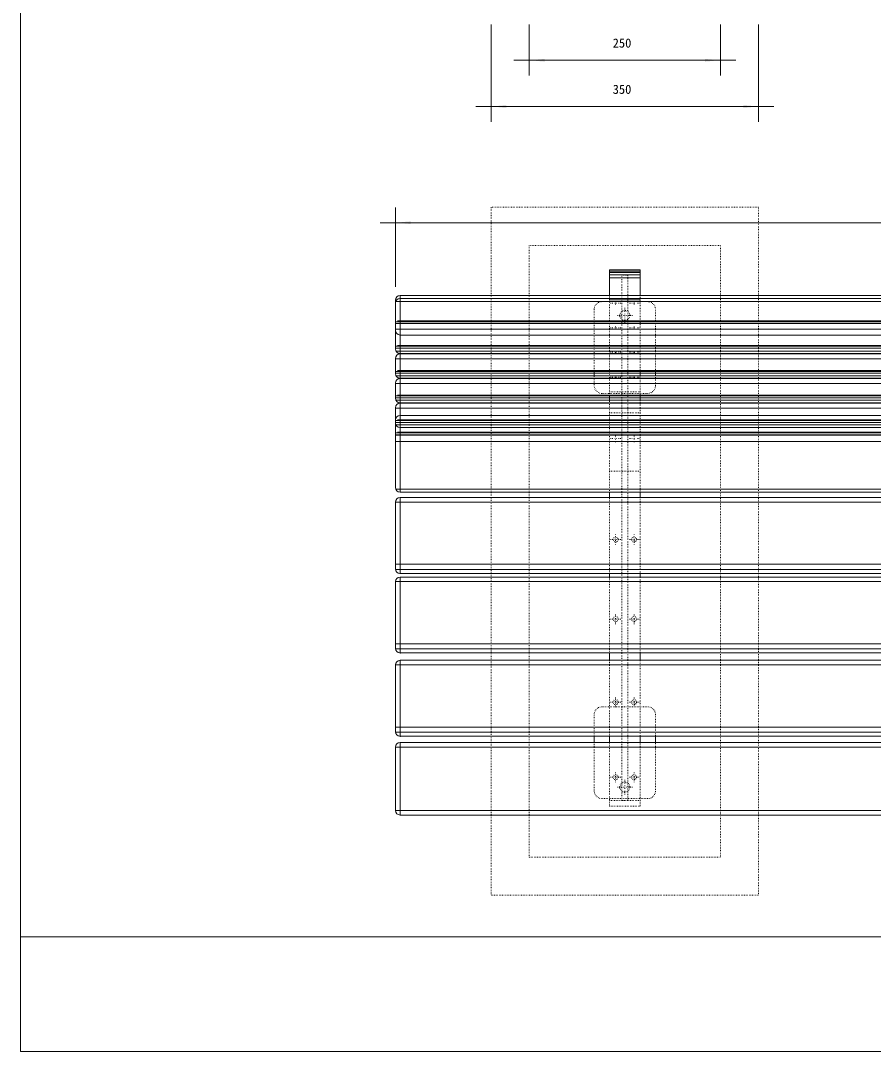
# Model space of a CAD drawing. Units: millimetres, scale not verified. Extents: x -1950 to 1950, y -1375 to 1375.
# Drawn here: x -1950 to -835, y -1375 to -27 of the extents above; entities that cross this region are included whole.
import ezdxf
from ezdxf.enums import TextEntityAlignment as Align

# ---------------------------------------------------------------- set-up
doc = ezdxf.new("R2010")
doc.units = ezdxf.units.MM
doc.header["$LTSCALE"] = 10
doc.linetypes.add('USER5', pattern=[0.208282, 0.069427, -0.138855])
doc.layers.add('0-1_IMPORTED', color=30, linetype='Continuous', lineweight=18)
doc.styles.add('ＭＳ ゴシック', font='')
doc.styles.get('ＭＳ ゴシック').set_extended_font_data('MS Gothic')

msp = doc.modelspace()

# ---------------------------------------------------------------- linework, layer by layer
at = {"layer": '0-1_IMPORTED', "color": 1}
for p, q in [((-1334.73, -31.64), (-1334.73, -159)), ((-1284.73, -31.64), (-1284.73, -98.49)), ((-1034.73, -31.64), (-1034.73, -98.49)), ((-984.73, -31.64), (-984.73, -159)), ((-1304.73, -78.49), (-1284.73, -78.49)), ((-1284.73, -78.49), (-1034.73, -78.49)), ((-1034.73, -78.49), (-1014.73, -78.49)), ((-1354.73, -139), (-1334.73, -139)), ((-1334.73, -139), (-984.73, -139)), ((-984.73, -139), (-964.73, -139)), ((-1459.73, -375), (-1459.73, -271)), ((-1479.73, -291), (-1459.73, -291)), ((-1459.73, -291), (40.27, -291)), ((-1139.73, -354.23), (-1179.73, -354.23)), ((-1139.73, -356.23), (-1179.73, -356.23)), ((-1139.73, -359.23), (-1179.73, -359.23)), ((-1139.73, -363.23), (-1179.73, -363.23))]:
    msp.add_line(p, q, dxfattribs=at)
at = {"layer": '0-1_IMPORTED'}
for p, q in [((-1453.73, -386.33), (34.27, -386.33)), ((-1453.73, -386.33), (-1453.73, -462.6)), ((-1453.73, -390.11), (34.27, -390.11)), ((-1459.73, -431.9), (-1459.73, -392.33)), ((-1459.73, -456.19), (-1459.73, -396.11)), ((-1459.7, -394.07), (40.25, -394.07)), ((-1179.73, -391.88), (-1139.73, -391.88)), ((-1459.87, -430.41), (40.09, -430.41)), ((-1459.7, -422.86), (40.25, -422.86)), ((-1458.6, -420.48), (39.15, -420.48)), ((-1457.04, -419.29), (37.59, -419.29)), ((34.27, -437.9), (-1453.73, -437.9)), ((-1459.7, -455.13), (40.25, -455.13)), ((-1458.6, -452.69), (39.15, -452.69)), ((-1457.04, -451.47), (37.59, -451.47)), ((-1459.73, -488.38), (-1459.73, -468.6)), ((-1459.03, -459), (39.58, -459)), ((-1459.03, -469.07), (40.27, -469.07)), ((34.27, -462.19), (-1453.73, -462.19)), ((-1453.73, -462.6), (34.27, -462.6)), ((-1453.73, -462.6), (-1453.73, -494.38)), ((-1457.04, -484.26), (37.59, -484.26)), ((-1453.73, -483.47), (-1453.73, -555.54)), ((-1199.73, -484.58), (-1199.73, -490.58)), ((-1139.73, -484.58), (-1139.73, -490.58)), ((-1119.73, -484.58), (-1119.73, -490.58)), ((-1459.7, -487.84), (40.25, -487.84)), ((-1459.7, -491.11), (39.62, -491.11)), ((-1458.6, -485.46), (39.15, -485.46)), ((34.27, -494.38), (-1453.73, -494.38)), ((-1453.73, -494.77), (34.27, -494.77)), ((-1453.73, -494.77), (-1453.73, -526.55)), ((-1459.73, -520.55), (-1459.73, -500.77)), ((-1459.03, -501.24), (40.27, -501.24)), ((-1459.7, -520.01), (40.25, -520.01)), ((-1459.7, -523.28), (39.62, -523.28)), ((-1458.6, -517.63), (39.15, -517.63)), ((-1457.04, -516.44), (37.59, -516.44)), ((-1179.73, -518.49), (-1179.73, -524.49)), ((-1139.73, -518.49), (-1139.73, -524.49)), ((-1459.73, -552.85), (-1459.73, -533.07)), ((-1459.03, -533.55), (40.27, -533.55)), ((34.27, -526.55), (-1453.73, -526.55)), ((-1453.73, -527.07), (34.27, -527.07)), ((-1453.73, -527.07), (-1453.73, -558.85)), ((-1453.73, -527.94), (-1453.73, -558.85)), ((-1459.73, -637.32), (-1459.73, -549.21)), ((-1459.7, -552.31), (40.25, -552.31)), ((-1459.03, -549.69), (40.27, -549.69)), ((-1458.6, -549.93), (39.15, -549.93)), ((-1457.04, -548.74), (37.59, -548.74)), ((-1453.73, -543.21), (34.27, -543.21)), ((-1453.73, -544.08), (-1453.73, -575)), ((-1459.7, -555.58), (39.62, -555.58)), ((-1458.6, -566.07), (39.15, -566.07)), ((-1457.04, -564.88), (37.59, -564.88)), ((34.27, -558.85), (-1453.73, -558.85)), ((-1453.73, -559.54), (-1453.73, -643.32)), ((40.27, -568.83), (-1459.73, -568.83)), ((40.27, -577.28), (-1459.73, -577.28)), ((-1459.7, -568.45), (40.25, -568.45)), ((-1459.7, -639.71), (39.62, -639.71)), ((34.27, -643.32), (-1453.73, -643.32)), ((-1179.73, -643.32), (-1179.73, -650.54)), ((-1139.73, -643.32), (-1139.73, -650.54)), ((-1459.73, -743.9), (-1459.73, -656.54)), ((-1459.7, -656.54), (40.25, -656.54)), ((-1453.73, -650.54), (34.27, -650.54)), ((-1453.73, -650.54), (-1453.73, -750.42)), ((40.25, -737.84), (-1459.73, -737.84)), ((-1459.7, -744.44), (40.25, -744.44)), ((34.27, -749.9), (-1453.73, -749.9)), ((-1453.73, -754.46), (34.27, -754.46)), ((-1453.73, -754.46), (-1453.73, -854.35)), ((-1179.73, -749.9), (-1179.73, -754.46)), ((-1139.73, -749.9), (-1139.73, -754.46)), ((-1459.73, -847.82), (-1459.73, -760.46)), ((-1459.7, -760.46), (40.25, -760.46)), ((40.25, -841.77), (-1459.73, -841.77)), ((-1459.7, -848.37), (40.25, -848.37)), ((34.27, -853.82), (-1453.73, -853.82)), ((-1179.73, -853.82), (-1179.73, -863.45)), ((-1139.73, -853.82), (-1139.73, -863.45)), ((-1459.73, -956.81), (-1459.73, -869.45)), ((-1459.7, -869.45), (40.25, -869.45)), ((-1453.73, -863.45), (34.27, -863.45)), ((-1453.73, -863.45), (-1453.73, -963.34)), ((40.25, -950.76), (-1459.73, -950.76)), ((-1459.7, -957.36), (40.25, -957.36)), ((34.27, -962.81), (-1453.73, -962.81)), ((-1199.73, -962.81), (-1199.73, -970.94)), ((-1179.73, -962.81), (-1179.73, -970.94)), ((-1139.73, -962.81), (-1139.73, -970.94)), ((-1119.73, -962.81), (-1119.73, -970.94)), ((-1459.73, -1059.81), (-1459.73, -976.94)), ((-1459.7, -976.94), (40.25, -976.94)), ((-1453.73, -970.94), (34.27, -970.94)), ((-1453.73, -970.94), (-1453.73, -1065.79)), ((-1459.7, -1059.81), (40.25, -1059.81)), ((34.27, -1065.81), (-1453.73, -1065.81)), ((-1950, -1225), (1950, -1225))]:
    msp.add_line(p, q, dxfattribs=at)
at = {"layer": '0-1_IMPORTED', "linetype": 'USER5'}
for p, q in [((-1199.73, -404.28), (-1199.73, -504.28)), ((-1129.73, -394.28), (-1189.73, -394.28)), ((-1119.73, -504.28), (-1119.73, -404.28)), ((-1139.73, -512.1), (-1179.73, -512.1)), ((-1189.73, -514.28), (-1129.73, -514.28)), ((-1179.73, -539.55), (-1139.73, -539.55)), ((-1179.73, -616.17), (-1139.73, -616.17)), ((-1189.73, -924.3), (-1129.73, -924.3)), ((-1199.73, -1034.3), (-1199.73, -934.3)), ((-1119.73, -934.3), (-1119.73, -1034.3)), ((-1129.73, -1044.3), (-1189.73, -1044.3))]:
    msp.add_line(p, q, dxfattribs=at)
at = {"layer": '0-1_IMPORTED', "color": 7, "linetype": 'USER5', "lineweight": 9}
for p, q in [((-1175.64, -396.16), (-1178.28, -396.16)), ((-1170.1, -396.16), (-1173.35, -396.16)), ((-1165.17, -396.16), (-1167.82, -396.16)), ((-1154.28, -396.16), (-1151.64, -396.16)), ((-1149.35, -396.16), (-1146.1, -396.16)), ((-1143.82, -396.16), (-1141.17, -396.16)), ((-1164.3, -412.34), (-1169.53, -412.34)), ((-1157.44, -412.34), (-1162.01, -412.34)), ((-1149.92, -412.34), (-1155.15, -412.34)), ((-1175.64, -428.34), (-1178.28, -428.34)), ((-1170.1, -428.34), (-1173.35, -428.34)), ((-1165.17, -428.34), (-1167.82, -428.34)), ((-1154.28, -428.34), (-1151.64, -428.34)), ((-1149.35, -428.34), (-1146.1, -428.34)), ((-1143.82, -428.34), (-1141.17, -428.34)), ((-1175.64, -460.53), (-1178.28, -460.53)), ((-1170.1, -460.53), (-1173.35, -460.53)), ((-1165.17, -460.53), (-1167.82, -460.53)), ((-1154.28, -460.53), (-1151.64, -460.53)), ((-1149.35, -460.53), (-1146.1, -460.53)), ((-1143.82, -460.53), (-1141.17, -460.53)), ((-1175.64, -492.84), (-1178.28, -492.84)), ((-1170.1, -492.84), (-1173.35, -492.84)), ((-1165.17, -492.84), (-1167.82, -492.84)), ((-1154.28, -492.84), (-1151.64, -492.84)), ((-1149.35, -492.84), (-1146.1, -492.84)), ((-1143.82, -492.84), (-1141.17, -492.84)), ((-1175.64, -573.49), (-1178.28, -573.49)), ((-1170.1, -573.49), (-1173.35, -573.49)), ((-1165.17, -573.49), (-1167.82, -573.49)), ((-1154.28, -573.49), (-1151.64, -573.49)), ((-1149.35, -573.49), (-1146.1, -573.49)), ((-1143.82, -573.49), (-1141.17, -573.49)), ((-1175.64, -705.46), (-1178.28, -705.46)), ((-1170.1, -705.46), (-1173.35, -705.46)), ((-1165.17, -705.46), (-1167.82, -705.46)), ((-1154.28, -705.46), (-1151.64, -705.46)), ((-1149.35, -705.46), (-1146.1, -705.46)), ((-1143.82, -705.46), (-1141.17, -705.46)), ((-1175.64, -809.45), (-1178.28, -809.45)), ((-1170.1, -809.45), (-1173.35, -809.45)), ((-1165.17, -809.45), (-1167.82, -809.45)), ((-1154.28, -809.45), (-1151.64, -809.45)), ((-1149.35, -809.45), (-1146.1, -809.45)), ((-1143.82, -809.45), (-1141.17, -809.45)), ((-1175.64, -918.2), (-1178.28, -918.2)), ((-1170.1, -918.2), (-1173.35, -918.2)), ((-1165.17, -918.2), (-1167.82, -918.2)), ((-1154.28, -918.2), (-1151.64, -918.2)), ((-1149.35, -918.2), (-1146.1, -918.2)), ((-1143.82, -918.2), (-1141.17, -918.2)), ((-1175.64, -1016.32), (-1178.28, -1016.32)), ((-1170.1, -1016.32), (-1173.35, -1016.32)), ((-1165.17, -1016.32), (-1167.82, -1016.32)), ((-1154.28, -1016.32), (-1151.64, -1016.32)), ((-1149.35, -1016.32), (-1146.1, -1016.32)), ((-1143.82, -1016.32), (-1141.17, -1016.32)), ((-1164.3, -1029.3), (-1169.53, -1029.3)), ((-1157.44, -1029.3), (-1162.01, -1029.3)), ((-1149.92, -1029.3), (-1155.15, -1029.3)), ((-1179.73, -1046.78), (-1139.73, -1046.78))]:
    msp.add_line(p, q, dxfattribs=at)
at = {"layer": '0-1_IMPORTED', "color": 1, "linetype": 'USER5'}
for p, q in [((-1171.73, -394.76), (-1171.73, -393.81)), ((-1171.73, -396.74), (-1171.73, -395.58)), ((-1171.73, -398.5), (-1171.73, -397.55)), ((-1159.73, -402.54), (-1159.73, -407.77)), ((-1147.73, -394.76), (-1147.73, -393.81)), ((-1147.73, -396.74), (-1147.73, -395.58)), ((-1147.73, -398.5), (-1147.73, -397.55)), ((-1159.73, -410.06), (-1159.73, -414.63)), ((-1159.73, -416.91), (-1159.73, -422.14)), ((-1171.73, -426.95), (-1171.73, -426)), ((-1171.73, -428.93), (-1171.73, -427.76)), ((-1171.73, -430.69), (-1171.73, -429.74)), ((-1147.73, -426.95), (-1147.73, -426)), ((-1147.73, -428.93), (-1147.73, -427.76)), ((-1147.73, -430.69), (-1147.73, -429.74)), ((-1171.73, -459.14), (-1171.73, -458.19)), ((-1147.73, -459.14), (-1147.73, -458.19)), ((-1171.73, -461.12), (-1171.73, -459.95)), ((-1171.73, -462.88), (-1171.73, -461.93)), ((-1147.73, -461.12), (-1147.73, -459.95)), ((-1147.73, -462.88), (-1147.73, -461.93)), ((-1171.73, -491.44), (-1171.73, -490.49)), ((-1171.73, -493.42), (-1171.73, -492.26)), ((-1171.73, -495.18), (-1171.73, -494.23)), ((-1147.73, -491.44), (-1147.73, -490.49)), ((-1147.73, -493.42), (-1147.73, -492.26)), ((-1147.73, -495.18), (-1147.73, -494.23)), ((-1171.73, -570.69), (-1171.73, -568.8)), ((-1171.73, -574.65), (-1171.73, -572.33)), ((-1171.73, -578.17), (-1171.73, -576.28)), ((-1147.73, -570.69), (-1147.73, -568.8)), ((-1147.73, -574.65), (-1147.73, -572.33)), ((-1147.73, -578.17), (-1147.73, -576.28)), ((-1171.73, -701.55), (-1171.73, -698.91)), ((-1147.73, -701.55), (-1147.73, -698.91)), ((-1171.73, -707.09), (-1171.73, -703.84)), ((-1171.73, -712.01), (-1171.73, -709.37)), ((-1147.73, -707.09), (-1147.73, -703.84)), ((-1147.73, -712.01), (-1147.73, -709.37)), ((-1171.73, -805.54), (-1171.73, -802.9)), ((-1171.73, -811.07), (-1171.73, -807.82)), ((-1147.73, -805.54), (-1147.73, -802.9)), ((-1147.73, -811.07), (-1147.73, -807.82)), ((-1171.73, -816), (-1171.73, -813.36)), ((-1147.73, -816), (-1147.73, -813.36)), ((-1171.73, -914.29), (-1171.73, -911.64)), ((-1171.73, -919.82), (-1171.73, -916.57)), ((-1147.73, -914.29), (-1147.73, -911.64)), ((-1147.73, -919.82), (-1147.73, -916.57)), ((-1171.73, -924.75), (-1171.73, -922.11)), ((-1147.73, -924.75), (-1147.73, -922.11)), ((-1171.73, -1012.41), (-1171.73, -1009.77)), ((-1147.73, -1012.41), (-1147.73, -1009.77)), ((-1171.73, -1017.95), (-1171.73, -1014.7)), ((-1171.73, -1022.88), (-1171.73, -1020.23)), ((-1159.73, -1024.73), (-1159.73, -1019.5)), ((-1147.73, -1017.95), (-1147.73, -1014.7)), ((-1147.73, -1022.88), (-1147.73, -1020.23)), ((-1159.73, -1031.59), (-1159.73, -1027.02)), ((-1159.73, -1039.1), (-1159.73, -1033.87))]:
    msp.add_line(p, q, dxfattribs=at)
at = {"layer": '0-1_IMPORTED'}
msp.add_lwpolyline([(-1950, 1375), (1950, 1375), (1950, -1375), (-1950, -1375)], close=True, dxfattribs=at)
at = {"layer": '0-1_IMPORTED', "linetype": 'USER5'}
for points in [[(-984.73, -270.8), (-1334.73, -270.8), (-1334.73, -1170.8), (-984.73, -1170.8)], [(-1034.73, -320.8), (-1284.73, -320.8), (-1284.73, -1120.8), (-1034.73, -1120.8)]]:
    msp.add_lwpolyline(points, close=True, dxfattribs=at)
at = {"layer": '0-1_IMPORTED', "color": 3}
msp.add_lwpolyline([(-1179.73, -352.61), (-1139.73, -352.61), (-1139.73, -386.33), (-1179.73, -386.33)], close=True, dxfattribs=at)
at = {"layer": '0-1_IMPORTED', "color": 7, "linetype": 'USER5', "lineweight": 9}
msp.add_lwpolyline([(-1163.73, -359.59), (-1155.73, -359.59), (-1155.73, -1046.78), (-1163.73, -1046.78)], close=True, dxfattribs=at)
at = {"layer": '0-1_IMPORTED', "color": 3, "linetype": 'USER5'}
msp.add_lwpolyline([(-1179.73, -386.33), (-1139.73, -386.33), (-1139.73, -1054.14), (-1179.73, -1054.14)], close=True, dxfattribs=at)
at = {"layer": '0-1_IMPORTED', "linetype": 'USER5'}
for centre, radius in [((-1159.73, -412.34), 6.5), ((-1171.73, -705.46), 3.25), ((-1147.73, -705.46), 3.25), ((-1171.73, -809.45), 3.25), ((-1147.73, -809.45), 3.25), ((-1171.73, -918.2), 3.25), ((-1147.73, -918.2), 3.25), ((-1171.73, -1016.32), 3.25), ((-1159.73, -1029.3), 6.5), ((-1147.73, -1016.32), 3.25)]:
    msp.add_circle(centre, radius, dxfattribs=at)
at = {"layer": '0-1_IMPORTED'}
for centre, start, end in [((-1453.73, -392.33), 90, 180), ((-1453.73, -396.11), 90, 180), ((-1453.73, -431.9), 180, 270), ((-1453.73, -456.19), 180, 270), ((-1453.73, -468.6), 90, 180), ((-1453.73, -488.38), 180, 270), ((-1453.73, -500.77), 90, 180), ((-1453.73, -520.55), 180, 270), ((-1453.73, -533.07), 90, 180), ((-1453.73, -549.21), 90, 180), ((-1453.73, -552.85), 180, 270), ((-1453.73, -637.32), 180, 270), ((-1453.73, -656.54), 90, 180), ((-1453.73, -743.9), 180, 270), ((-1453.73, -760.46), 90, 180), ((-1453.73, -847.82), 180, 270), ((-1453.73, -869.45), 90, 180), ((-1453.73, -956.81), 180, 270), ((-1453.73, -976.94), 90, 180), ((-1453.73, -1059.81), 180, 270)]:
    msp.add_arc(centre, 6, start, end, dxfattribs=at)
at = {"layer": '0-1_IMPORTED', "linetype": 'USER5'}
for centre, start, end in [((-1189.73, -404.28), 90, 180), ((-1129.73, -404.28), 0, 90), ((-1189.73, -504.28), 180, 270), ((-1129.73, -504.28), 270, 0), ((-1189.73, -934.3), 90, 180), ((-1129.73, -934.3), 0, 90), ((-1189.73, -1034.3), 180, 270), ((-1129.73, -1034.3), 270, 0)]:
    msp.add_arc(centre, 10, start, end, dxfattribs=at)
at = {"layer": '0-1_IMPORTED', "color": 1}
for points in [[(-1284.73, -78.49), (-1264.73, -76.74), (-1264.73, -80.24)], [(-1034.73, -78.49), (-1054.72, -80.24), (-1054.72, -76.74)], [(-1334.73, -139), (-1314.73, -137.25), (-1314.73, -140.75)], [(-984.73, -139), (-1004.72, -140.75), (-1004.72, -137.25)], [(-1459.73, -291), (-1439.73, -289.25), (-1439.73, -292.75)]]:
    msp.add_solid(points, dxfattribs=at)

# ---------------------------------------------------------------- texts
at = {"layer": '0-1_IMPORTED', "color": 7, "style": 'ＭＳ ゴシック'}
for s, p in [('250', (-1175.6, -65.53)), ('350', (-1175.6, -126.04))]:
    msp.add_text(s, height=11.94, dxfattribs=at).set_placement(p, align=Align.BOTTOM_LEFT)

doc.saveas('drawing.dxf')
